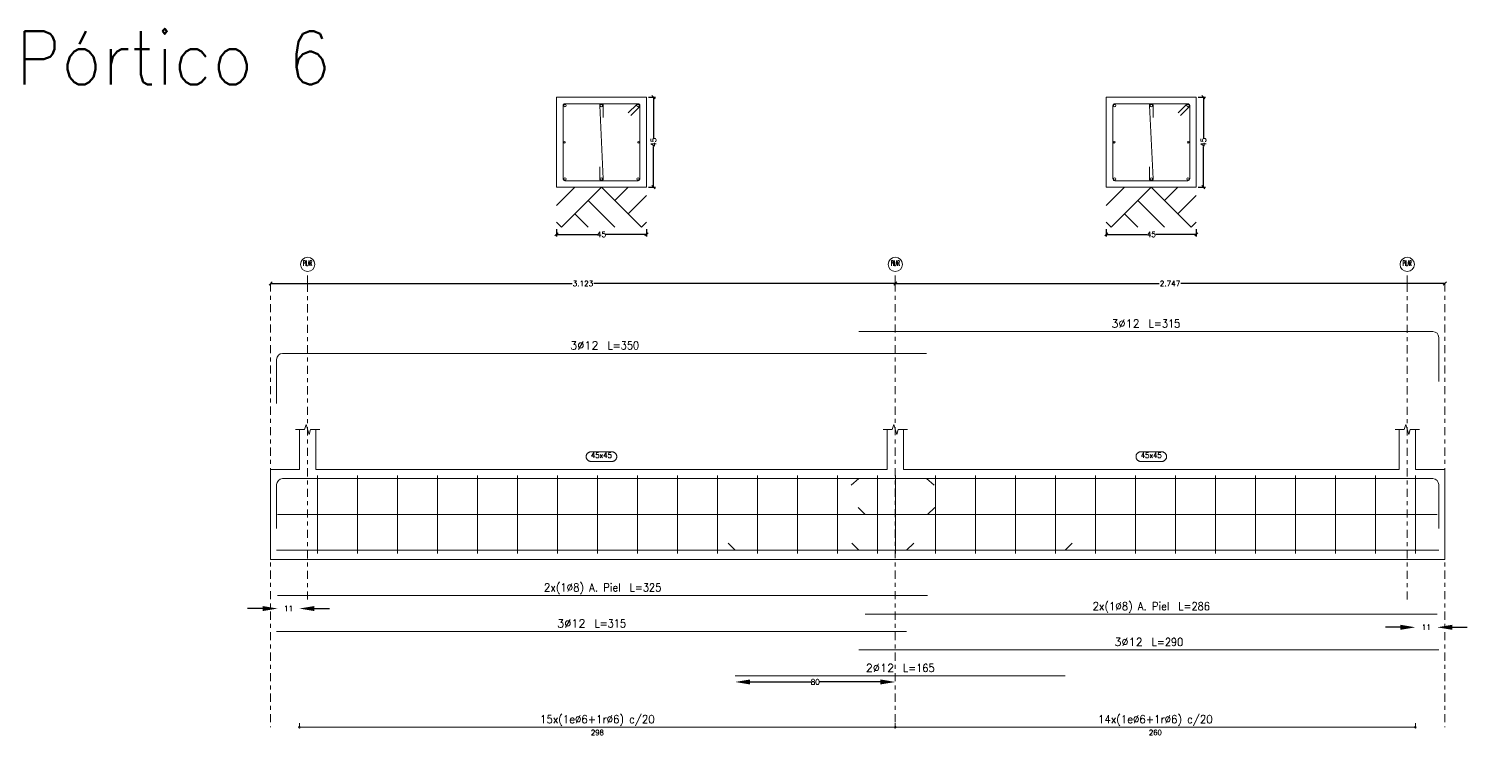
# Model space of a CAD drawing. Header units: millimetres. Extents: x 1 to 227, y -3 to 111.
# Drawn here: x 191.04 to 227, y 56.6 to 74.26 of the extents above; entities that cross this region are included whole.
import ezdxf
from ezdxf.enums import TextEntityAlignment as Align

# ---------------------------------------------------------------- set-up
doc = ezdxf.new("R2010")
doc.units = ezdxf.units.MM
doc.linetypes.add('CYPE_RAYAPUNTO', pattern=[0.4125, 0.2025, -0.105, 0, -0.105])
for name, color, linetype, lineweight in [('ALZ_ARM_LONG_ARM_TEXTOS', 3, 'Continuous', 9), ('ALZ_ARM_LONG_TXT_LONG', 3, 'Continuous', 9), ('ALZ_ARM_TRANS_TXT_EST', 3, 'Continuous', 9), ('ALZ_CONT_NUDOS', 122, 'Continuous', 9), ('ALZ_CONT_VIG_HORMIGON', 2, 'Continuous', 9), ('ALZ_COT_COT_ARM', 3, 'Continuous', 0), ('ALZ_COT_COT_EST', 3, 'Continuous', 0), ('ALZ_COT_COT_LIN_APOYOS', 2, 'CYPE_RAYAPUNTO', 0), ('ALZ_COT_LONGITUD_PROYECTADA', 122, 'Continuous', 0), ('ALZ_COT_TEXTOS_ESTRIBOS', 122, 'Continuous', 0), ('ALZ_REF_COT_LIN_AUX_COTA', 2, 'CYPE_RAYAPUNTO', 9), ('ALZ_REF_REF_NOMBRE', 3, 'Continuous', 9), ('ALZ_REF_REF_REFERENCIA', 3, 'Continuous', 9), ('ALZ_REF_REFERENCIA_PORTICO', 3, 'Continuous', 9), ('ALZ_REF_TEXTO_REF_NOMBRE', 3, 'Continuous', 9), ('ALZ_REF_TEXTO_REF_REFERENCIA', 3, 'Continuous', 9), ('ARM_LONGITUDINAL_Ø12', 171, 'Continuous', 9), ('ARM_LONGITUDINAL_Ø8', 32, 'Continuous', 9), ('ARM_TRANSVERSAL_Ø6', 151, 'Continuous', 9), ('SEC_CONT_TERRENO_SECCION', 36, 'Continuous', 0), ('SEC_CONT_VIG_HORMIGON_SECCION', 2, 'Continuous', 9), ('SEC_COTAS_SEC_DIM_VIGA', 122, 'Continuous', 0)]:
    doc.layers.add(name, color=color, linetype=linetype, lineweight=lineweight)
doc.styles.add('CYPETXT_0.2_romans', font='romans__.ttf', dxfattribs={"height": 0.133333})
doc.styles.add('CYPETXT_romans', font='romans__.ttf', dxfattribs={"height": 0.2})
doc.dimstyles.new('cype_arrow', dxfattribs={"dimtxt": 0.18, "dimasz": 0.375, "dimexe": 0.05, "dimexo": 0.05, "dimgap": 0, "dimtad": 0, "dimdec": 4, "dimzin": 0, "dimdsep": 46, "dimtxsty": 'CYPETXT_0.2_romans', "dimcen": 0.09, "dimadec": 0, "dimazin": 0, "dimtfac": 1, "dimtdec": 4, "dimtofl": 0, "dimtmove": 2, "dimatfit": 3, "dimfxl": 1, "dimtolj": 1, "dimtzin": 0, "dimarcsym": 0})
doc.dimstyles.new('cype_oblique', dxfattribs={"dimtxt": 0.18, "dimasz": 0.18, "dimexe": 0.05, "dimexo": 0.05, "dimgap": 0, "dimtad": 0, "dimdec": 4, "dimzin": 0, "dimdsep": 46, "dimtxsty": 'CYPETXT_0.2_romans', "dimblk": 'OBLIQUE', "dimtsz": 0.04, "dimcen": 0.09, "dimadec": 0, "dimazin": 0, "dimtfac": 1, "dimtdec": 4, "dimtofl": 0, "dimtmove": 2, "dimatfit": 3, "dimfxl": 1, "dimtolj": 1, "dimtzin": 0, "dimarcsym": 0})

# ---------------------------------------------------------------- blocks, each defined once
blk = doc.blocks.new('*D93')
at = {"layer": 'Defpoints', "color": 0, "transparency": 16777216}
for p in [(204.228, 69.294), (206.478, 69.294), (206.478, 69.117)]:
    blk.add_point(p, dxfattribs=at)
at = {"layer": 'SEC_COTAS_SEC_DIM_VIGA', "color": 0, "lineweight": -2, "transparency": 16777216}
for p, q in [((204.188, 69.077), (204.268, 69.157)), ((204.228, 69.244), (204.228, 69.067)), ((204.228, 69.117), (205.242, 69.117)), ((206.478, 69.117), (205.463, 69.117)), ((206.438, 69.077), (206.518, 69.157)), ((206.478, 69.244), (206.478, 69.067))]:
    blk.add_line(p, q, dxfattribs=at)
at = {"layer": 'SEC_COTAS_SEC_DIM_VIGA', "color": 0, "transparency": 16777216, "insert": (205.353, 69.117), "char_height": 0.1333, "attachment_point": 5, "style": 'CYPETXT_0.2_romans'}
blk.add_mtext('\\A1;45', dxfattribs=at)
blk = doc.blocks.new('_OBLIQUE')
at = {"color": 0, "linetype": 'ByBlock', "lineweight": -2}
blk.add_line((-0.5, -0.5), (0.5, 0.5), dxfattribs=at)
blk = doc.blocks.new('*D94')
at = {"layer": 'Defpoints', "color": 0, "transparency": 16777216}
for p in [(206.478, 72.544), (206.655, 72.544), (206.478, 70.294)]:
    blk.add_point(p, dxfattribs=at)
at = {"layer": 'SEC_COTAS_SEC_DIM_VIGA', "color": 0, "lineweight": -2, "transparency": 16777216}
for p, q in [((206.528, 72.544), (206.705, 72.544)), ((206.695, 72.504), (206.615, 72.584)), ((206.655, 72.544), (206.655, 71.529)), ((206.655, 70.294), (206.655, 71.309)), ((206.528, 70.294), (206.705, 70.294)), ((206.695, 70.254), (206.615, 70.334))]:
    blk.add_line(p, q, dxfattribs=at)
at = {"layer": 'SEC_COTAS_SEC_DIM_VIGA', "color": 0, "transparency": 16777216, "insert": (206.655, 71.419), "char_height": 0.1333, "attachment_point": 5, "rotation": 90, "style": 'CYPETXT_0.2_romans'}
blk.add_mtext('\\A1;45', dxfattribs=at)
blk = doc.blocks.new('*D95')
at = {"layer": 'Defpoints', "color": 0, "transparency": 16777216}
for p in [(217.973, 69.294), (220.223, 69.294), (220.223, 69.117)]:
    blk.add_point(p, dxfattribs=at)
at = {"layer": 'SEC_COTAS_SEC_DIM_VIGA', "color": 0, "lineweight": -2, "transparency": 16777216}
for p, q in [((217.933, 69.077), (218.013, 69.157)), ((217.973, 69.244), (217.973, 69.067)), ((217.973, 69.117), (218.987, 69.117)), ((220.223, 69.117), (219.208, 69.117)), ((220.183, 69.077), (220.263, 69.157)), ((220.223, 69.244), (220.223, 69.067))]:
    blk.add_line(p, q, dxfattribs=at)
at = {"layer": 'SEC_COTAS_SEC_DIM_VIGA', "color": 0, "transparency": 16777216, "insert": (219.098, 69.117), "char_height": 0.1333, "attachment_point": 5, "style": 'CYPETXT_0.2_romans'}
blk.add_mtext('\\A1;45', dxfattribs=at)
blk = doc.blocks.new('*D96')
at = {"layer": 'Defpoints', "color": 0, "transparency": 16777216}
for p in [(220.223, 72.544), (220.4, 72.544), (220.223, 70.294)]:
    blk.add_point(p, dxfattribs=at)
at = {"layer": 'SEC_COTAS_SEC_DIM_VIGA', "color": 0, "lineweight": -2, "transparency": 16777216}
for p, q in [((220.273, 72.544), (220.45, 72.544)), ((220.44, 72.504), (220.36, 72.584)), ((220.4, 72.544), (220.4, 71.529)), ((220.4, 70.294), (220.4, 71.309)), ((220.273, 70.294), (220.45, 70.294)), ((220.44, 70.254), (220.36, 70.334))]:
    blk.add_line(p, q, dxfattribs=at)
at = {"layer": 'SEC_COTAS_SEC_DIM_VIGA', "color": 0, "transparency": 16777216, "insert": (220.4, 71.419), "char_height": 0.1333, "attachment_point": 5, "rotation": 90, "style": 'CYPETXT_0.2_romans'}
blk.add_mtext('\\A1;45', dxfattribs=at)
blk = doc.blocks.new('*D97')
at = {"layer": 'ALZ_COT_LONGITUD_PROYECTADA', "color": 0, "lineweight": -2, "transparency": 16777216}
for p, q in [((197.041, 67.848), (197.121, 67.928)), ((197.081, 67.888), (204.619, 67.888)), ((212.699, 67.888), (205.161, 67.888)), ((212.659, 67.848), (212.739, 67.928))]:
    blk.add_line(p, q, dxfattribs=at)
at = {"layer": 'Defpoints', "color": 0, "transparency": 16777216}
for p in [(197.081, 67.888), (197.081, 67.888), (212.699, 67.888)]:
    blk.add_point(p, dxfattribs=at)
at = {"layer": 'ALZ_COT_LONGITUD_PROYECTADA', "color": 0, "transparency": 16777216, "insert": (204.89, 67.888), "char_height": 0.1333, "attachment_point": 5, "style": 'CYPETXT_0.2_romans'}
blk.add_mtext('\\A1;3.123', dxfattribs=at)
blk = doc.blocks.new('*D98')
at = {"layer": 'ALZ_COT_LONGITUD_PROYECTADA', "color": 0, "lineweight": -2, "transparency": 16777216}
for p, q in [((212.659, 67.848), (212.739, 67.928)), ((212.699, 67.888), (219.295, 67.888)), ((226.435, 67.888), (219.839, 67.888)), ((226.395, 67.848), (226.475, 67.928))]:
    blk.add_line(p, q, dxfattribs=at)
at = {"layer": 'Defpoints', "color": 0, "transparency": 16777216}
for p in [(212.699, 67.888), (212.699, 67.888), (226.435, 67.888)]:
    blk.add_point(p, dxfattribs=at)
at = {"layer": 'ALZ_COT_LONGITUD_PROYECTADA', "color": 0, "transparency": 16777216, "insert": (219.567, 67.888), "char_height": 0.1333, "attachment_point": 5, "style": 'CYPETXT_0.2_romans'}
blk.add_mtext('\\A1;2.747', dxfattribs=at)
blk = doc.blocks.new('*D99')
at = {"layer": 'ALZ_COT_COT_ARM', "color": 0, "lineweight": -2, "transparency": 16777216}
for p, q in [((196.881, 59.764), (196.506, 59.764)), ((198.176, 59.764), (198.551, 59.764))]:
    blk.add_line(p, q, dxfattribs=at)
at = {"layer": 'ALZ_COT_COT_ARM', "color": 0, "transparency": 16777216}
for points in [[(196.881, 59.827), (196.881, 59.702), (197.256, 59.764)], [(198.176, 59.827), (198.176, 59.702), (197.801, 59.764)]]:
    blk.add_solid(points, dxfattribs=at)
at = {"layer": 'Defpoints', "color": 0, "transparency": 16777216}
for p in [(197.256, 59.764), (197.801, 59.764), (197.801, 59.764)]:
    blk.add_point(p, dxfattribs=at)
at = {"layer": 'ALZ_COT_COT_ARM', "color": 0, "transparency": 16777216, "insert": (197.529, 59.764), "char_height": 0.1333, "attachment_point": 5, "style": 'CYPETXT_0.2_romans'}
blk.add_mtext('\\A1;11', dxfattribs=at)
blk = doc.blocks.new('*D100')
at = {"layer": 'ALZ_COT_COT_ARM', "color": 0, "lineweight": -2, "transparency": 16777216}
for p, q in [((225.326, 59.296), (224.951, 59.296)), ((226.621, 59.296), (226.996, 59.296))]:
    blk.add_line(p, q, dxfattribs=at)
at = {"layer": 'ALZ_COT_COT_ARM', "color": 0, "transparency": 16777216}
for points in [[(225.326, 59.358), (225.326, 59.233), (225.701, 59.296)], [(226.621, 59.358), (226.621, 59.233), (226.246, 59.296)]]:
    blk.add_solid(points, dxfattribs=at)
at = {"layer": 'Defpoints', "color": 0, "transparency": 16777216}
for p in [(225.701, 59.296), (226.246, 59.296), (226.246, 59.296)]:
    blk.add_point(p, dxfattribs=at)
at = {"layer": 'ALZ_COT_COT_ARM', "color": 0, "transparency": 16777216, "insert": (225.974, 59.296), "char_height": 0.1333, "attachment_point": 5, "style": 'CYPETXT_0.2_romans'}
blk.add_mtext('\\A1;11', dxfattribs=at)
blk = doc.blocks.new('*D101')
at = {"layer": 'ALZ_COT_COT_ARM', "color": 0, "lineweight": -2, "transparency": 16777216}
for p, q in [((209.069, 57.929), (210.587, 57.929)), ((212.324, 57.929), (210.806, 57.929))]:
    blk.add_line(p, q, dxfattribs=at)
at = {"layer": 'ALZ_COT_COT_ARM', "color": 0, "transparency": 16777216}
for points in [[(209.069, 57.992), (209.069, 57.867), (208.694, 57.929)], [(212.324, 57.992), (212.324, 57.867), (212.699, 57.929)]]:
    blk.add_solid(points, dxfattribs=at)
at = {"layer": 'Defpoints', "color": 0, "transparency": 16777216}
for p in [(208.694, 57.929), (212.699, 57.929), (212.699, 57.929)]:
    blk.add_point(p, dxfattribs=at)
at = {"layer": 'ALZ_COT_COT_ARM', "color": 0, "transparency": 16777216, "insert": (210.697, 57.929), "char_height": 0.1333, "attachment_point": 5, "style": 'CYPETXT_0.2_romans'}
blk.add_mtext('\\A1;80', dxfattribs=at)

msp = doc.modelspace()

# ---------------------------------------------------------------- linework, layer by layer
at = {"layer": 'ALZ_CONT_NUDOS'}
for p, q in [((197.80144, 63.24148), (197.80144, 64.24149)), ((198.21144, 63.24148), (198.21144, 64.24149)), ((212.49393, 63.24148), (212.49393, 64.24149)), ((212.90393, 63.24148), (212.90393, 64.24149)), ((225.29142, 63.24148), (225.29142, 64.24149)), ((225.70142, 63.24148), (225.70142, 64.24149))]:
    msp.add_line(p, q, dxfattribs=at)
for points in [[(197.70144, 64.24149), (197.93144, 64.24149), (197.96894, 64.36649), (198.04394, 64.11648), (198.08144, 64.24149), (198.31144, 64.24149)], [(212.39393, 64.24149), (212.62393, 64.24149), (212.66143, 64.36649), (212.73643, 64.11648), (212.77393, 64.24149), (213.00393, 64.24149)], [(225.19142, 64.24149), (225.42142, 64.24149), (225.45892, 64.36649), (225.53392, 64.11648), (225.57142, 64.24149), (225.80142, 64.24149)], [(197.80144, 63.24148), (197.08144, 63.24148), (197.08144, 60.99148), (197.80144, 60.99148), (198.21144, 60.99148)], [(225.70142, 63.24148), (226.43504, 63.24148), (226.43504, 60.99148), (225.70142, 60.99148), (225.29142, 60.99148)], [(212.49393, 60.99148), (212.90393, 60.99148)]]:
    msp.add_lwpolyline(points, dxfattribs=at)
at = {"layer": 'ALZ_CONT_VIG_HORMIGON'}
for p, q in [((198.21144, 63.24148), (212.49393, 63.24148)), ((212.90393, 63.24148), (225.29142, 63.24148)), ((198.21144, 60.99148), (212.49393, 60.99148)), ((212.90393, 60.99148), (225.29142, 60.99148))]:
    msp.add_line(p, q, dxfattribs=at)
at = {"layer": 'ALZ_COT_COT_EST'}
for p, q in [((197.80144, 56.79822), (197.80144, 56.89822)), ((212.69893, 56.79822), (212.69893, 56.89822))]:
    msp.add_line(p, q, dxfattribs=at)
for points in [[(197.80144, 56.79822), (212.69893, 56.79822), (212.69893, 56.89822)], [(212.69893, 56.79822), (225.70142, 56.79822), (225.70142, 56.89822)]]:
    msp.add_lwpolyline(points, dxfattribs=at)
for centre in [(197.80144, 56.79822), (212.69893, 56.79822), (212.69893, 56.79822), (225.70142, 56.79822)]:
    msp.add_circle(centre, 0.02, dxfattribs=at)
at = {"layer": 'ALZ_COT_COT_LIN_APOYOS'}
for p, q in [((197.08144, 67.88773), (197.08144, 56.79822)), ((212.69893, 67.88773), (212.69893, 56.79822)), ((226.43504, 67.88773), (226.43504, 56.79822))]:
    msp.add_line(p, q, dxfattribs=at)
at = {"layer": 'ALZ_REF_COT_LIN_AUX_COTA'}
for p, q in [((198.00644, 67.88773), (198.00644, 68.18773)), ((212.69893, 67.88773), (212.69893, 68.18773)), ((225.49642, 67.88773), (225.49642, 68.18773)), ((198.00644, 59.99148), (198.00644, 67.88773)), ((225.49642, 59.99148), (225.49642, 67.88773))]:
    msp.add_line(p, q, dxfattribs=at)
at = {"layer": 'ALZ_REF_REF_NOMBRE'}
for points in [[(205.61468, 63.68149), (205.6227, 63.68122), (205.63068, 63.68041), (205.63859, 63.67908), (205.64639, 63.67722), (205.65405, 63.67485), (205.66153, 63.67196), (205.6688, 63.66859), (205.67584, 63.66473), (205.6826, 63.66042), (205.68905, 63.65566), (205.69518, 63.65048), (205.70094, 63.64491), (205.70632, 63.63896), (205.71129, 63.63267), (205.71583, 63.62605), (205.71992, 63.61915), (205.72353, 63.612), (205.72667, 63.60461), (205.7293, 63.59704), (205.73141, 63.5893), (205.73301, 63.58144), (205.73408, 63.5735), (205.73462, 63.56549), (205.73462, 63.55748), (205.73408, 63.54947), (205.73301, 63.54153), (205.73141, 63.53367), (205.7293, 63.52593), (205.72667, 63.51836), (205.72353, 63.51097), (205.71992, 63.50382), (205.71583, 63.49692), (205.71129, 63.4903), (205.70632, 63.48401), (205.70094, 63.47806), (205.69518, 63.47249), (205.68905, 63.46731), (205.6826, 63.46255), (205.67584, 63.45824), (205.6688, 63.45438), (205.66153, 63.45101), (205.65405, 63.44812), (205.64639, 63.44575), (205.63859, 63.44389), (205.63068, 63.44256), (205.6227, 63.44175), (205.61468, 63.44149), (205.09068, 63.44149), (205.08267, 63.44175), (205.07469, 63.44256), (205.06678, 63.44389), (205.05898, 63.44575), (205.05132, 63.44812), (205.04384, 63.45101), (205.03656, 63.45438), (205.02953, 63.45824), (205.02277, 63.46255), (205.01631, 63.46731), (205.01019, 63.47249), (205.00442, 63.47806), (204.99905, 63.48401), (204.99408, 63.4903), (204.98954, 63.49692), (204.98545, 63.50382), (204.98183, 63.51097), (204.9787, 63.51836), (204.97607, 63.52593), (204.97395, 63.53367), (204.97236, 63.54153), (204.97129, 63.54947), (204.97075, 63.55748), (204.97075, 63.56549), (204.97129, 63.5735), (204.97236, 63.58144), (204.97395, 63.5893), (204.97607, 63.59704), (204.9787, 63.60461), (204.98183, 63.612), (204.98545, 63.61915), (204.98954, 63.62605), (204.99408, 63.63267), (204.99905, 63.63896), (205.00442, 63.64491), (205.01019, 63.65048), (205.01631, 63.65566), (205.02277, 63.66042), (205.02953, 63.66473), (205.03656, 63.66859), (205.04384, 63.67196), (205.05132, 63.67485), (205.05898, 63.67722), (205.06678, 63.67908), (205.07469, 63.68041), (205.08267, 63.68122), (205.09068, 63.68149), (205.61468, 63.68149)], [(219.35968, 63.68149), (219.36769, 63.68122), (219.37567, 63.68041), (219.38358, 63.67908), (219.39138, 63.67722), (219.39904, 63.67485), (219.40652, 63.67196), (219.4138, 63.66859), (219.42083, 63.66473), (219.42759, 63.66042), (219.43405, 63.65566), (219.44017, 63.65048), (219.44594, 63.64491), (219.45131, 63.63896), (219.45628, 63.63267), (219.46082, 63.62605), (219.46491, 63.61915), (219.46853, 63.612), (219.47166, 63.60461), (219.47429, 63.59704), (219.47641, 63.5893), (219.478, 63.58144), (219.47907, 63.5735), (219.47961, 63.56549), (219.47961, 63.55748), (219.47907, 63.54947), (219.478, 63.54153), (219.47641, 63.53367), (219.47429, 63.52593), (219.47166, 63.51836), (219.46853, 63.51097), (219.46491, 63.50382), (219.46082, 63.49692), (219.45628, 63.4903), (219.45131, 63.48401), (219.44594, 63.47806), (219.44017, 63.47249), (219.43405, 63.46731), (219.42759, 63.46255), (219.42083, 63.45824), (219.4138, 63.45438), (219.40652, 63.45101), (219.39904, 63.44812), (219.39138, 63.44575), (219.38358, 63.44389), (219.37567, 63.44256), (219.36769, 63.44175), (219.35968, 63.44149), (218.83568, 63.44149), (218.82766, 63.44175), (218.81968, 63.44256), (218.81177, 63.44389), (218.80397, 63.44575), (218.79631, 63.44812), (218.78883, 63.45101), (218.78155, 63.45438), (218.77452, 63.45824), (218.76776, 63.46255), (218.76131, 63.46731), (218.75518, 63.47249), (218.74942, 63.47806), (218.74404, 63.48401), (218.73907, 63.4903), (218.73453, 63.49692), (218.73044, 63.50382), (218.72683, 63.51097), (218.72369, 63.51836), (218.72106, 63.52593), (218.71895, 63.53367), (218.71735, 63.54153), (218.71628, 63.54947), (218.71574, 63.55748), (218.71574, 63.56549), (218.71628, 63.5735), (218.71735, 63.58144), (218.71895, 63.5893), (218.72106, 63.59704), (218.72369, 63.60461), (218.72683, 63.612), (218.73044, 63.61915), (218.73453, 63.62605), (218.73907, 63.63267), (218.74404, 63.63896), (218.74942, 63.64491), (218.75518, 63.65048), (218.76131, 63.65566), (218.76776, 63.66042), (218.77452, 63.66473), (218.78155, 63.66859), (218.78883, 63.67196), (218.79631, 63.67485), (218.80397, 63.67722), (218.81177, 63.67908), (218.81968, 63.68041), (218.82766, 63.68122), (218.83568, 63.68149), (219.35968, 63.68149)]]:
    msp.add_lwpolyline(points, close=True, dxfattribs=at)
at = {"layer": 'ALZ_REF_REF_REFERENCIA'}
for centre in [(198.00644, 68.36612), (212.69893, 68.36612), (225.49642, 68.36612)]:
    msp.add_circle(centre, 0.17839, dxfattribs=at)
at = {"layer": 'ARM_LONGITUDINAL_Ø12'}
for p, q in [((211.78504, 63.01149), (211.59373, 62.85054)), ((213.48144, 63.01149), (213.67125, 62.84879)), ((208.69412, 61.22149), (208.51734, 61.39826)), ((211.78504, 61.22149), (211.60826, 61.39826)), ((212.98144, 61.22149), (213.15821, 61.39826)), ((216.94412, 61.22149), (217.12089, 61.39826))]:
    msp.add_line(p, q, dxfattribs=at)
for points in [[(211.78504, 66.68773), (226.13504, 66.68773), (226.19244, 66.67631), (226.24111, 66.64379), (226.27362, 66.59513), (226.28504, 66.53773), (226.28504, 65.43773)], [(197.23144, 64.89149), (197.23144, 65.99149), (197.24286, 66.04889), (197.27537, 66.09755), (197.32404, 66.13007), (197.38144, 66.14149), (213.48144, 66.14149)], [(197.23144, 61.76149), (197.23144, 62.86149), (197.24286, 62.91889), (197.27537, 62.96755), (197.32404, 63.00007), (197.38144, 63.01149), (213.48144, 63.01149)], [(211.78504, 63.01149), (226.13504, 63.01149), (226.19244, 63.00007), (226.24111, 62.96755), (226.27362, 62.91889), (226.28504, 62.86149), (226.28504, 61.76149)], [(197.23144, 61.22149), (212.98144, 61.22149)], [(208.69412, 61.22149), (216.94412, 61.22149)], [(211.78504, 61.22149), (226.28504, 61.22149)], [(197.23144, 59.19237), (212.98144, 59.19237)], [(211.78504, 58.72922), (226.28504, 58.72922)], [(208.69412, 58.07922), (216.94412, 58.07922)]]:
    msp.add_lwpolyline(points, dxfattribs=at)
for centre in [(204.43768, 72.33385), (205.35268, 72.33385), (206.26768, 72.33385), (218.18268, 72.33385), (219.09768, 72.33385), (220.01268, 72.33385), (204.43768, 70.50385), (205.35268, 70.50385), (206.26768, 70.50385), (218.18268, 70.50385), (219.09768, 70.50385), (220.01268, 70.50385)]:
    msp.add_circle(centre, 0.03, dxfattribs=at)
at = {"layer": 'ARM_LONGITUDINAL_Ø8'}
for p, q in [((211.94893, 62.11648), (211.77215, 62.29326)), ((213.50644, 62.11648), (213.68321, 62.29326))]:
    msp.add_line(p, q, dxfattribs=at)
for points in [[(197.25644, 62.11648), (213.50644, 62.11648)], [(211.94893, 62.11648), (226.24642, 62.11648)], [(197.25644, 60.09149), (213.50644, 60.09149)], [(211.94893, 59.62297), (226.24642, 59.62297)]]:
    msp.add_lwpolyline(points, dxfattribs=at)
for centre in [(204.42768, 71.41885), (206.27768, 71.41885), (218.17268, 71.41885), (220.02268, 71.41885)]:
    msp.add_circle(centre, 0.02, dxfattribs=at)
at = {"layer": 'ARM_TRANSVERSAL_Ø6'}
for p, q in [((198.25018, 63.09149), (198.25018, 61.14149)), ((199.25018, 63.09149), (199.25018, 61.14149)), ((200.25018, 63.09149), (200.25018, 61.14149)), ((201.25018, 63.09149), (201.25018, 61.14149)), ((202.25018, 63.09149), (202.25018, 61.14149)), ((203.25018, 63.09149), (203.25018, 61.14149)), ((204.25018, 63.09149), (204.25018, 61.14149)), ((205.25018, 63.09149), (205.25018, 61.14149)), ((206.25018, 63.09149), (206.25018, 61.14149)), ((207.25018, 63.09149), (207.25018, 61.14149)), ((208.25018, 63.09149), (208.25018, 61.14149)), ((209.25018, 63.09149), (209.25018, 61.14149)), ((210.25018, 63.09149), (210.25018, 61.14149)), ((211.25018, 63.09149), (211.25018, 61.14149)), ((212.25018, 63.09149), (212.25018, 61.14149)), ((212.70018, 63.09149), (212.70018, 61.14149)), ((213.70018, 63.09149), (213.70018, 61.14149)), ((214.70018, 63.09149), (214.70018, 61.14149)), ((215.70018, 63.09149), (215.70018, 61.14149)), ((216.70018, 63.09149), (216.70018, 61.14149)), ((217.70018, 63.09149), (217.70018, 61.14149)), ((218.70018, 63.09149), (218.70018, 61.14149)), ((219.70018, 63.09149), (219.70018, 61.14149)), ((220.70018, 63.09149), (220.70018, 61.14149)), ((221.70018, 63.09149), (221.70018, 61.14149)), ((222.70018, 63.09149), (222.70018, 61.14149)), ((223.70018, 63.09149), (223.70018, 61.14149)), ((224.70018, 63.09149), (224.70018, 61.14149)), ((225.70018, 63.09149), (225.70018, 61.14149))]:
    msp.add_line(p, q, dxfattribs=at)
for points in [[(206.08737, 72.08989), (206.2995, 72.30203), (206.3051, 72.30884), (206.30926, 72.31662), (206.31182, 72.32507), (206.31268, 72.33385), (206.31182, 72.34262), (206.30926, 72.35107), (206.3051, 72.35885), (206.2995, 72.36567), (206.29268, 72.37126), (206.2849, 72.37542), (206.27646, 72.37798), (206.26768, 72.37885), (204.43768, 72.37885), (204.42046, 72.37542), (204.40586, 72.36567), (204.39611, 72.35107), (204.39268, 72.33385), (204.39268, 70.50385), (204.39611, 70.48662), (204.40586, 70.47203), (204.42046, 70.46227), (204.43768, 70.45885), (206.26768, 70.45885), (206.2849, 70.46227), (206.2995, 70.47203), (206.30926, 70.48662), (206.31268, 70.50385), (206.31268, 72.33385), (206.31182, 72.34262), (206.30926, 72.35107), (206.3051, 72.35885), (206.2995, 72.36567), (206.29268, 72.37126), (206.2849, 72.37542), (206.27646, 72.37798), (206.26768, 72.37885), (206.2589, 72.37798), (206.25046, 72.37542), (206.24268, 72.37126), (206.23586, 72.36567), (206.02373, 72.15353)], [(205.30768, 70.80385), (205.30768, 70.50385), (205.30881, 70.49383), (205.31214, 70.48432), (205.3175, 70.47579), (205.32463, 70.46866), (205.33316, 70.4633), (205.34267, 70.45997), (205.35268, 70.45885), (205.3627, 70.45997), (205.37221, 70.4633), (205.38074, 70.46866), (205.38787, 70.47579), (205.39323, 70.48432), (205.39656, 70.49383), (205.39768, 70.50385), (205.30768, 72.33385), (205.30881, 72.34386), (205.31214, 72.35337), (205.3175, 72.3619), (205.32463, 72.36903), (205.33316, 72.37439), (205.34267, 72.37772), (205.35268, 72.37885), (205.3627, 72.37772), (205.37221, 72.37439), (205.38074, 72.36903), (205.38787, 72.3619), (205.39323, 72.35337), (205.39656, 72.34386), (205.39768, 72.33385), (205.39768, 72.03385)], [(219.83236, 72.08989), (220.0445, 72.30203), (220.05009, 72.30884), (220.05425, 72.31662), (220.05681, 72.32507), (220.05768, 72.33385), (220.05681, 72.34262), (220.05425, 72.35107), (220.05009, 72.35885), (220.0445, 72.36567), (220.03768, 72.37126), (220.0299, 72.37542), (220.02146, 72.37798), (220.01268, 72.37885), (218.18268, 72.37885), (218.16546, 72.37542), (218.15086, 72.36567), (218.1411, 72.35107), (218.13768, 72.33385), (218.13768, 70.50385), (218.1411, 70.48662), (218.15086, 70.47203), (218.16546, 70.46227), (218.18268, 70.45885), (220.01268, 70.45885), (220.0299, 70.46227), (220.0445, 70.47203), (220.05425, 70.48662), (220.05768, 70.50385), (220.05768, 72.33385), (220.05681, 72.34262), (220.05425, 72.35107), (220.05009, 72.35885), (220.0445, 72.36567), (220.03768, 72.37126), (220.0299, 72.37542), (220.02146, 72.37798), (220.01268, 72.37885), (220.0039, 72.37798), (219.99546, 72.37542), (219.98768, 72.37126), (219.98086, 72.36567), (219.76872, 72.15353)], [(219.05268, 70.80385), (219.05268, 70.50385), (219.0538, 70.49383), (219.05713, 70.48432), (219.06249, 70.47579), (219.06962, 70.46866), (219.07815, 70.4633), (219.08766, 70.45997), (219.09768, 70.45885), (219.10769, 70.45997), (219.1172, 70.4633), (219.12573, 70.46866), (219.13286, 70.47579), (219.13822, 70.48432), (219.14155, 70.49383), (219.14268, 70.50385), (219.05268, 72.33385), (219.0538, 72.34386), (219.05713, 72.35337), (219.06249, 72.3619), (219.06962, 72.36903), (219.07815, 72.37439), (219.08766, 72.37772), (219.09768, 72.37885), (219.10769, 72.37772), (219.1172, 72.37439), (219.12573, 72.36903), (219.13286, 72.3619), (219.13822, 72.35337), (219.14155, 72.34386), (219.14268, 72.33385), (219.14268, 72.03385)]]:
    msp.add_lwpolyline(points, dxfattribs=at)
at = {"layer": 'SEC_CONT_TERRENO_SECCION'}
for p, q in [((204.22768, 69.83551), (204.68602, 70.29385)), ((204.35268, 69.29385), (205.35268, 70.29385)), ((205.35268, 70.29385), (206.35268, 69.29385)), ((205.68602, 69.96051), (206.01935, 70.29385)), ((217.97268, 69.83551), (218.43101, 70.29385)), ((218.09768, 69.29385), (219.09768, 70.29385)), ((219.09768, 70.29385), (220.09768, 69.29385)), ((219.43101, 69.96051), (219.76434, 70.29385)), ((205.01935, 69.96051), (205.68602, 69.29385)), ((206.01935, 69.62718), (206.47768, 70.08551)), ((218.76434, 69.96051), (219.43101, 69.29385)), ((219.76434, 69.62718), (220.22268, 70.08551)), ((204.22768, 69.41885), (204.35268, 69.29385)), ((204.68602, 69.62718), (205.01935, 69.29385)), ((206.35268, 69.29385), (206.47768, 69.41885)), ((217.97268, 69.41885), (218.09768, 69.29385)), ((218.43101, 69.62718), (218.76434, 69.29385)), ((220.09768, 69.29385), (220.22268, 69.41885))]:
    msp.add_line(p, q, dxfattribs=at)
at = {"layer": 'SEC_CONT_VIG_HORMIGON_SECCION'}
for points in [[(206.47768, 72.54385), (204.22768, 72.54385), (204.22768, 70.29385), (206.47768, 70.29385), (206.47768, 72.54385)], [(220.22268, 72.54385), (217.97268, 72.54385), (217.97268, 70.29385), (220.22268, 70.29385), (220.22268, 72.54385)]]:
    msp.add_lwpolyline(points, close=True, dxfattribs=at)

# ---------------------------------------------------------------- texts
at = {"layer": 'ALZ_ARM_LONG_ARM_TEXTOS', "style": 'CYPETXT_romans'}
for s, width, p, p2 in [('3%%c12', 0.900912, (218.09854, 66.78773), (218.80954, 66.78773)), ('3%%c12', 0.900912, (204.56994, 66.24148), (205.28094, 66.24148)), ('2x(1%%c8) A. Piel', 0.787854, (203.91544, 60.19149), (205.83544, 60.19149)), ('2x(1%%c8) A. Piel', 0.787854, (217.63168, 59.72297), (219.55168, 59.72297)), ('3%%c12', 0.900912, (204.24494, 59.29237), (204.95594, 59.29237)), ('3%%c12', 0.900912, (218.17354, 58.82922), (218.88454, 58.82922)), ('2%%c12', 0.900912, (211.95762, 58.17922), (212.66862, 58.17922))]:
    msp.add_text(s, height=0.2, dxfattribs=dict(at, width=width)).set_placement(p, p2, align=Align.FIT)
at = {"layer": 'ALZ_ARM_LONG_TXT_LONG', "style": 'CYPETXT_romans', "width": 0.7704}
for s, p, p2 in [(' L=315', (218.90954, 66.78773), (219.82154, 66.78773)), (' L=350', (205.38094, 66.24148), (206.29294, 66.24148)), (' L=325', (205.93544, 60.19149), (206.84744, 60.19149)), (' L=286', (219.65168, 59.72297), (220.56368, 59.72297)), (' L=315', (205.05594, 59.29237), (205.96794, 59.29237)), (' L=290', (218.98454, 58.82922), (219.89654, 58.82922)), (' L=165', (212.76862, 58.17922), (213.68062, 58.17922))]:
    msp.add_text(s, height=0.2, dxfattribs=at).set_placement(p, p2, align=Align.FIT)
at = {"layer": 'ALZ_ARM_TRANS_TXT_EST', "style": 'CYPETXT_romans', "width": 0.810054}
for s, p, p2 in [('15x(1e%%c6+1r%%c6) c/20', (203.81768, 56.89822), (206.68268, 56.89822)), ('14x(1e%%c6+1r%%c6) c/20', (217.76768, 56.89822), (220.63268, 56.89822))]:
    msp.add_text(s, height=0.2, dxfattribs=at).set_placement(p, p2, align=Align.FIT)
at = {"layer": 'ALZ_COT_TEXTOS_ESTRIBOS', "style": 'CYPETXT_romans', "width": 0.841121}
for s, p, p2 in [('298', (205.08818, 56.59822), (205.41218, 56.59822)), ('260', (219.03818, 56.59822), (219.36218, 56.59822))]:
    msp.add_text(s, height=0.133333, dxfattribs=at).set_placement(p, p2, align=Align.FIT)
at = {"layer": 'ALZ_REF_REFERENCIA_PORTICO', "style": 'CYPETXT_romans', "width": 0.808977}
msp.add_text('Pórtico 6', height=1.333333, dxfattribs=at).set_placement((190.70944, 72.85851), (198.58944, 72.85851), align=Align.FIT)
at = {"layer": 'ALZ_REF_TEXTO_REF_NOMBRE', "style": 'CYPETXT_romans', "width": 0.840822}
for p, p2 in [((205.09068, 63.52815), (205.61468, 63.52815)), ((218.83568, 63.52815), (219.35968, 63.52815))]:
    msp.add_text('45x45', height=0.133333, dxfattribs=at).set_placement(p, p2, align=Align.FIT)
at = {"layer": 'ALZ_REF_TEXTO_REF_REFERENCIA', "style": 'CYPETXT_romans', "width": 0.406031}
for p, p2 in [((197.89644, 68.33279), (198.11644, 68.33279)), ((212.58893, 68.33279), (212.80893, 68.33279)), ((225.38642, 68.33279), (225.60642, 68.33279))]:
    msp.add_text('PILAR', height=0.133333, dxfattribs=at).set_placement(p, p2, align=Align.FIT)

# ---------------------------------------------------------------- dimensions: what is measured, and where the dimension line sits
at = {"layer": 'ALZ_COT_COT_ARM'}
for p1, p2, text, picture, middle in [((197.25644, 59.76449), (197.80144, 59.76449), '11', '*D99', (197.52894, 59.76449)), ((225.70142, 59.29597), (226.24642, 59.29597), '11', '*D100', (225.97392, 59.29597)), ((208.69412, 57.92922), (212.69893, 57.92922), '80', '*D101', (210.69652, 57.92922))]:
    dim = msp.add_aligned_dim(p1=p1, p2=p2, distance=0, text=text, dimstyle='cype_arrow', override={"dimexe": 0, "dimexo": 0}, dxfattribs=at)
    dim.commit()
    dim.dimension.update_dxf_attribs({"geometry": picture, "text_midpoint": middle})
at = {"layer": 'ALZ_COT_LONGITUD_PROYECTADA'}
for p1, p2, text, picture, middle in [((212.69893, 67.88773), (197.08144, 67.88773), '3.123', '*D97', (204.89018, 67.88773)), ((226.43504, 67.88773), (212.69893, 67.88773), '2.747', '*D98', (219.56699, 67.88773))]:
    dim = msp.add_aligned_dim(p1=p1, p2=p2, distance=0, text=text, dimstyle='cype_oblique', override={"dimexe": 0, "dimexo": 0}, dxfattribs=at)
    dim.commit()
    dim.dimension.update_dxf_attribs({"geometry": picture, "text_midpoint": middle})
at = {"layer": 'SEC_COTAS_SEC_DIM_VIGA'}
for p1, p2, picture, middle in [((206.47768, 70.29385), (206.47768, 72.54385), '*D94', (206.65502, 71.41885)), ((220.22268, 70.29385), (220.22268, 72.54385), '*D96', (220.40001, 71.41885)), ((204.22768, 69.29385), (206.47768, 69.29385), '*D93', (205.35268, 69.11651)), ((217.97268, 69.29385), (220.22268, 69.29385), '*D95', (219.09768, 69.11651))]:
    dim = msp.add_aligned_dim(p1=p1, p2=p2, distance=-0.17733, text='45', dimstyle='cype_oblique', dxfattribs=at)
    dim.commit()
    dim.dimension.update_dxf_attribs({"geometry": picture, "text_midpoint": middle})

doc.saveas('drawing.dxf')
